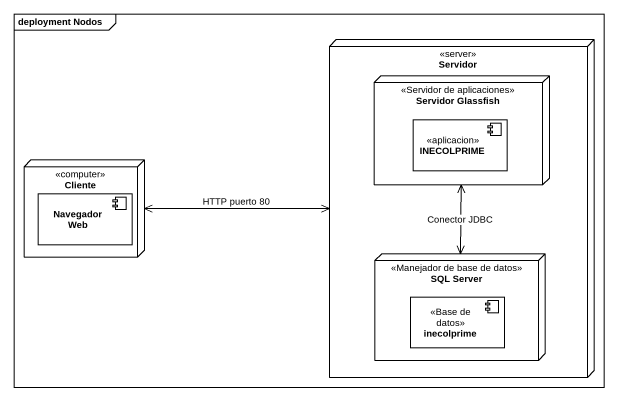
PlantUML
@startuml
mainframe deployment Nodos
node Servidor <<server>> {
  node "Servidor Glassfish" as Servidor_Glassfish <<Servidor de aplicaciones>> {
    component INECOLPRIME <<aplicacion>>
  }
  node "SQL Server" as SQL_Server <<Manejador de base de datos>> {
    component inecolprime <<Base de datos>>
  }
}
node Cliente <<computer>> {
  component "Navegador Web" as Navegador_Web
}
Servidor_Glassfish <--> SQL_Server : Conector JDBC
Cliente <-right-> Servidor : HTTP puerto 80
@enduml
